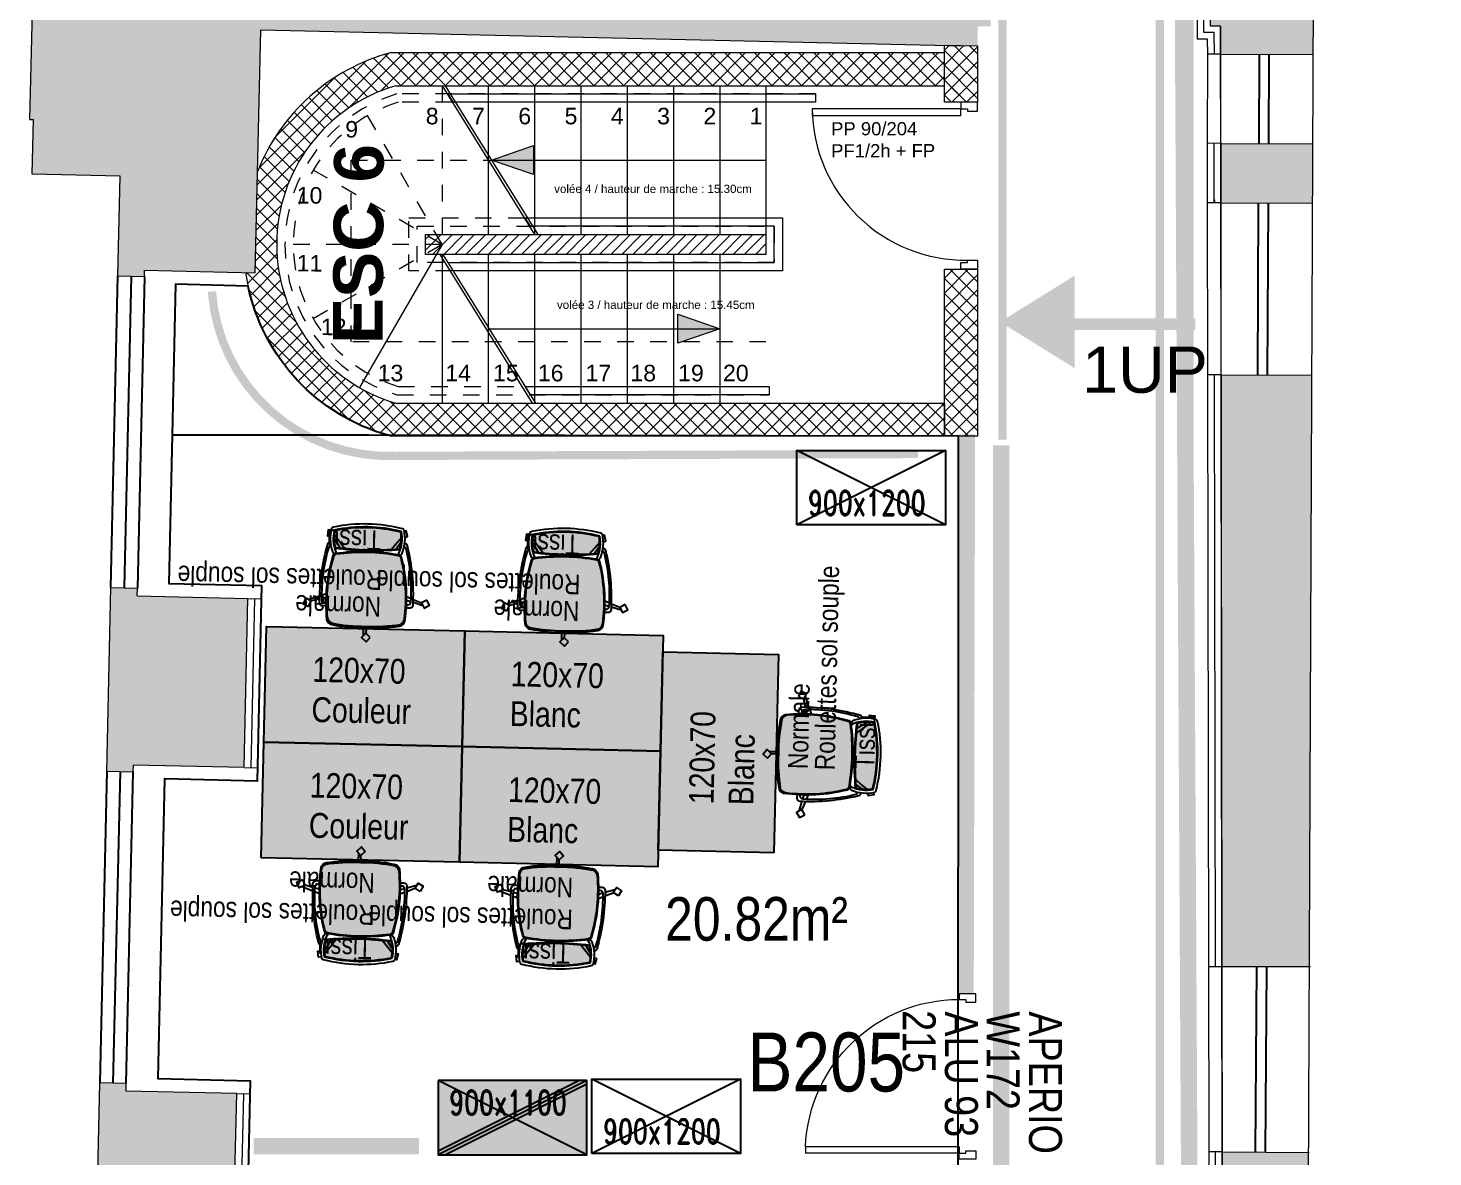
# Model space of a CAD drawing. Extents: x -29.7 to 23.3, y -8.6 to 57.6.
# Drawn here: x -16.27 to -7.77, y 36.36 to 43.18 of the extents above; entities that cross this region are included whole.
import ezdxf
from ezdxf.enums import TextEntityAlignment as Align

# ---------------------------------------------------------------- set-up
doc = ezdxf.new("R2010")
doc.units = 0
doc.header["$LTSCALE"] = 0.001
for name, pattern in [('92CRH-CVH 01 Structure_Diff$0$CACHE', [0.375, 0.25, -0.125]), ('AXES2', [28.575, 19.05, -3.175, 3.175, -3.175]), ('CACHE', [0.375, 0.25, -0.125]), ('CACHE2', [4.7625, 3.175, -1.5875]), ('CONTINU', [0]), ('HIDDEN', [9.525, 6.35, -3.175])]:
    doc.linetypes.add(name, pattern=pattern)
doc.layers.get('0').update_dxf_attribs({"lineweight": 5})
for name, color, linetype in [('00-SECURITE UP', 12, 'Continuous'), ('01-FAC_CHASSIS EXI', 4, 'Continuous'), ('01-STR_MACONNERIE_HACH', 252, 'Continuous'), ('A-Etiq_Mob', 7, 'Continuous'), ('A-Etiquettes', 7, 'Continuous'), ('A-legende', 7, 'Continuous'), ('A-mobilier', 252, 'Continuous'), ('A-MobilierAQ', 7, 'Continuous'), ('A-num pièce', 1, 'Continuous')]:
    doc.layers.add(name, color=color, linetype=linetype)
for name, color, linetype, lineweight in [('02-CL HACH PLATRE', 6, 'Continuous', 5), ('02-CLOISON_HACH MACONNERIE', 6, 'Continuous', 5), ('02-ISOLATION', 6, 'ISOLATION', 5), ('A-portes', 7, 'Continuous', 9)]:
    doc.layers.add(name, color=color, linetype=linetype, lineweight=lineweight)
for name, color, linetype, true_color in [('A-cote', 7, 'Continuous', 0x425746), ('A-MOQUETTE', 7, 'Continuous', 0xe5ecff), ('A-signalétique', 7, 'Continuous', 0x666666), ('A-vitré', 7, 'Continuous', 0x61becc), ('couleur siege', 1, 'Continuous', 0xff0000)]:
    doc.layers.add(name, color=color, linetype=linetype, true_color=true_color)
doc.layers.add('A-projet', color=7, linetype='Continuous', lineweight=5, true_color=0x5b6280)
doc.styles.add('ARIAL', font='arial.ttf')
doc.styles.add('COTE 100', font='arial.ttf', dxfattribs={"height": 0.15})
doc.styles.add('ROMAND', font='romand__.ttf', dxfattribs={"width": 0.7})
doc.styles.get("Standard").update_dxf_attribs({"font": 'ARIALN.TTF'})
doc.linetypes.add('ISOLATION', pattern='A,0.00254,-2.54,[134,ltypeshp.shx,S=2.54,R=0,X=-2.54,Y=0],-5.08,[134,ltypeshp.shx,S=2.54,R=180,X=2.54,Y=0],-2.54', length=10.16254)
pattern_1 = [(45, (11.638694, 59.212855), (-0.04490128, 0.04490128), []), (135, (11.638694, 59.212855), (-0.04490128, -0.04490128), [])]

# ---------------------------------------------------------------- blocks, each defined once
blk = doc.blocks.new('chaise')
at = {"layer": 'A-mobilier', "ltscale": 0.1, "true_color": 0xc7c8ca}
h = blk.add_hatch(color=9, dxfattribs=at)
h.dxf.hatch_style = 1
h.paths.add_polyline_path([(0.2715, 0.4556, 0.30076), (0.2358, 0.4895, 0.043342), (0.0082, 0.5092, 0.043342), (-0.2194, 0.4895, 0.300759), (-0.2552, 0.4556, 0.09791), (-0.2229, 0.027, 0.292085), (-0.2069, 0.0126, 0.040929), (0.0082, -0.005, 0.040929), (0.2232, 0.0126, 0.292085), (0.2392, 0.027, 0.09791)])
h.paths.add_polyline_path([(0.159, -0.0239, 0.015765), (0.0082, -0.0177, 0.016739), (-0.152, -0.0246), (-0.1896, -0.0691), (-0.2181, -0.1033, 0.040824), (-0.2135, -0.1418, 0.054873), (0.0082, -0.1666, 0.054873), (0.2298, -0.1418, 0.02252), (0.2331, -0.1206), (0.2189, -0.1014)])
h.paths.add_polyline_path([(0.1912, -0.0264, 0.003373), (0.159, -0.0239), (0.2189, -0.1014), (0.2331, -0.1206, 0.02535), (0.2346, -0.0966)])
h.paths.add_polyline_path([(0.2255, -0.0296, 0.0036), (0.1912, -0.0264), (0.2346, -0.0966, 0.0714)])
h.paths.add_polyline_path([(-0.152, -0.0246, 0.003505), (-0.1854, -0.0274), (-0.196, -0.0428), (-0.2174, -0.0745, 0.030269), (-0.2181, -0.1033), (-0.1896, -0.0691)])
h.paths.add_polyline_path([(-0.1854, -0.0274, 0.002494), (-0.2092, -0.0296, 0.048116), (-0.2174, -0.0745), (-0.196, -0.0428)], flags=17)
at = {"layer": 'A-mobilier'}
for p, q in [((0.004, 0.5092), (0.0064, 0.5428)), ((0.0216, 0.5582), (0.0229, 0.5092)), ((-0.3737, 0.3493), (-0.3075, 0.3301)), ((-0.3078, 0.3082), (-0.3629, 0.3302)), ((-0.2919, 0.3255), (-0.2834, 0.3231)), ((-0.2624, 0.3653), (-0.2871, 0.3653)), ((-0.2629, 0.3453), (-0.2718, 0.3453)), ((0.2787, 0.3653), (0.3035, 0.3653)), ((0.3093, 0.2929), (0.2787, 0.2819)), ((0.2793, 0.3453), (0.2882, 0.3453)), ((0.2794, 0.3097), (0.3086, 0.3167)), ((0.324, 0.3205), (0.3784, 0.3337)), ((0.3978, 0.3247), (0.3241, 0.2982)), ((-0.2416, -0.0656), (-0.2409, -0.0656)), ((-0.1896, -0.0691), (-0.2193, -0.1048)), ((-0.2174, -0.0745), (-0.196, -0.0428)), ((0.258, -0.0656), (0.2572, -0.0656)), ((0.2331, -0.1206), (0.2189, -0.1014))]:
    blk.add_line(p, q, dxfattribs=at)
at = {"layer": 'A-mobilier', "linetype": 'HIDDEN'}
for p, q in [((-0.2627, 0.2897), (-0.2927, 0.3021)), ((-0.2834, 0.3231), (-0.2632, 0.3171)), ((-0.196, -0.0428), (-0.1854, -0.0274)), ((-0.152, -0.0246), (-0.1896, -0.0691)), ((0.2189, -0.1014), (0.159, -0.0239)), ((0.1912, -0.0264), (0.2346, -0.0966))]:
    blk.add_line(p, q, dxfattribs=at)
at = {"layer": 'A-mobilier'}
for points in [[(-0.0236, 0.5701), (0.0064, 0.5428), (0.034, 0.572), (0.003, 0.5998)], [(-0.3982, 0.3102), (-0.3631, 0.331), (-0.3829, 0.3656), (-0.418, 0.3448)], [(0.3951, 0.3712), (0.3784, 0.3337), (0.4152, 0.3167), (0.4319, 0.3542)]]:
    blk.add_lwpolyline(points, close=True, dxfattribs=at)
for points in [[(-0.2428, -0.1092), (-0.2592, -0.1129), (-0.2503, -0.1525), (-0.2373, -0.1499)], [(0.2547, -0.145), (0.2745, -0.1474), (0.2795, -0.1069), (0.2594, -0.1049)]]:
    blk.add_lwpolyline(points, dxfattribs=at)
for centre, radius, start, end in [((-0.2117, 0.4455), 0.0447, 99.9272, 166.88346), ((-0.203, 0.4342), 0.0495, 115.9014, 169.32984), ((-0.0186, -0.6869), 1.1836, 88.70463, 100.02355), ((0.0082, -0.8109), 1.3202, 89.99999, 99.92701), ((0.0082, -0.8109), 1.3202, 80.07299, 90.00001), ((0.0349, -0.6869), 1.1836, 79.97645, 91.29537), ((0.2281, 0.4455), 0.0447, 13.11654, 80.0728), ((0.2193, 0.4342), 0.0495, 10.67016, 64.0986), ((0.8449, 0.323), 1.1081, 173.12775, 195.49585), ((0.8449, 0.323), 1.1031, 173.73867, 195.3268), ((-0.8286, 0.323), 1.1031, 344.6732, 6.26133), ((-0.8286, 0.323), 1.1081, 344.50415, 6.87225), ((1.0389, 0.3041), 1.3467, 178.21972, 195.28216), ((-0.2871, 0.3453), 0.02, 90, 178.21972), ((0.8419, 0.2723), 1.135, 177.27806, 195.5028), ((-0.2718, 0.3253), 0.02, 90, 177.27806), ((-0.8256, 0.2723), 1.135, 344.4972, 2.72194), ((-1.0226, 0.3041), 1.3467, 344.71784, 1.78028), ((0.2882, 0.3253), 0.02, 2.72194, 90), ((0.3035, 0.3453), 0.02, 1.78028, 90), ((-0.2071, -0.0076), 0.02, 80.75547, 159.0187), ((0.0196, -0.0945), 0.2428, 156.87025, 192.22581), ((-0.2036, 0.0323), 0.02, 195.49585, 260.6251), ((-0.1997, 0.0368), 0.02, 195.3268, 260.76651), ((0.0082, 1.3151), 1.3202, 260.6251, 270.00001), ((-0.1856, -0.0076), 0.02, 114.77846, 159.0187), ((0.0082, 1.3151), 1.3152, 260.76651, 270.00001), ((0.0082, 1.3151), 1.3152, 269.99999, 279.23349), ((0.0082, 1.3151), 1.3202, 269.99999, 279.3749), ((0.2019, -0.0076), 0.02, 20.9813, 65.22154), ((0.216, 0.0368), 0.02, 279.23349, 344.6732), ((-0.0032, -0.0945), 0.2428, 347.77419, 23.12975), ((0.2235, -0.0076), 0.02, 20.9813, 99.24453), ((0.22, 0.0323), 0.02, 279.3749, 344.50415), ((-0.2409, -0.0456), 0.02, 195.28216, 270), ((-0.2325, -0.0257), 0.02, 195.5028, 252.72935), ((0.0196, -0.0945), 0.2628, 159.0187, 193.9621), ((0.0196, -0.0945), 0.2378, 164.15559, 191.46034), ((0.0306, -2.412), 2.3994, 90.53628, 95.82876), ((0.0306, -2.412), 2.3944, 90.5374, 95.7482), ((-0.0143, -2.412), 2.3994, 84.17124, 89.46372), ((-0.0143, -2.412), 2.3944, 84.2518, 89.4626), ((-0.0032, -0.0945), 0.2378, 348.53966, 15.84441), ((-0.0032, -0.0945), 0.2628, 346.0379, 20.9813), ((0.2489, -0.0257), 0.02, 287.27065, 344.4972), ((0.2572, -0.0456), 0.02, 270, 344.71784), ((-0.2198, -0.1455), 0.02, 218.58905, 257.03355), ((0.01, 0.8526), 1.0442, 257.03355, 269.90038), ((0.01, 0.8526), 1.0242, 257.15462, 269.89843), ((0.01, 0.8526), 1.0192, 257.33463, 269.89793), ((0.0064, 0.8526), 1.0192, 270.10207, 282.66537), ((0.0064, 0.8526), 1.0242, 270.10157, 282.84538), ((0.0064, 0.8526), 1.0442, 270.09962, 282.96645), ((0.2362, -0.1455), 0.02, 282.96645, 321.41095)]:
    blk.add_arc(centre, radius, start, end, dxfattribs=at)
blk = doc.blocks.new('SiègeT1')
at = {"layer": 'couleur siege', "true_color": 0x8a6689}
for points in [[(-0.1936, 0.2235), (-0.0769, 0.2096), (0.0385, 0.2124), (0.1553, 0.2166), (0.1984, 0.2222), (0.2025, 0.2444), (0.2039, 0.282), (0.2012, 0.321), (0.1233, 0.3376), (0.0385, 0.3432), (-0.0227, 0.3446), (-0.0977, 0.3376), (-0.1492, 0.3307), (-0.1964, 0.3223), (-0.202, 0.3001), (-0.2006, 0.2653)], [(-0.2076, -0.2358), (-0.225, -0.2195), (-0.2335, -0.1968), (-0.2363, -0.14), (-0.2381, -0.076), (-0.2337, -0.0116), (-0.2278, 0.0448), (-0.218, 0.1023), (-0.2107, 0.1321), (-0.2013, 0.169), (-0.1966, 0.1769), (-0.184, 0.18), (-0.1205, 0.1883), (-0.0494, 0.1934), (0.0091, 0.1953), (0.0767, 0.1926), (0.1322, 0.1879), (0.1685, 0.1829), (0.1909, 0.1794), (0.1994, 0.1771), (0.2037, 0.1728), (0.2071, 0.1636), (0.2187, 0.1148), (0.2315, 0.0452), (0.2373, -0.0047), (0.2408, -0.0627), (0.2412, -0.1049), (0.2396, -0.159), (0.2364, -0.1973), (0.2345, -0.2097), (0.2289, -0.2196), (0.2221, -0.2289), (0.2135, -0.2344), (0.2067, -0.2363), (0.1752, -0.2419), (0.1139, -0.248), (0.0509, -0.2511), (-0.0505, -0.2518), (-0.1259, -0.2474), (-0.1911, -0.2375)]]:
    blk.add_hatch(color=8, dxfattribs=at).paths.add_polyline_path(points)
at = {"extrusion": (0, 0, -1), "xscale": 0.8999999999999986, "yscale": 0.8999999999999986, "zscale": -0.9, "rotation": 180}
blk.add_blockref('chaise', (0.0055, 0.195), dxfattribs=at)
at = {"layer": 'A-Etiq_Mob', "style": 'ROMAND', "width": 0.7}
for tag, p in [('FINITION', (-0.0791, 0.1775)), ('PIETEMENT', (-0.0914, -0.031)), ('ASSISE', (-0.0883, -0.2242)), ('COULEUR', (-0.1036, -0.4236))]:
    blk.add_attdef(tag, p, '', height=0.15, dxfattribs=at)
blk = doc.blocks.new('Poste127')
at = {"transparency": 33554582}
h = blk.add_hatch(color=256, dxfattribs=at)
h.dxf.hatch_style = 1
h.set_gradient(color1=(199, 200, 202), color2=(255, 246, 230), tint=1, name='CURVED')
h.paths.add_polyline_path([(0, 0.7), (0, 0), (1.2, 0), (1.2, 0.7)])
blk.add_lwpolyline([(0, 0.7), (0, 0), (1.2, 0), (1.2, 0.7)], close=True)
at = {"layer": 'A-Etiq_Mob'}
for tag, p in [('FINITION', (0.2839, 0.4213)), ('DIM', (0.2839, 0.1804))]:
    blk.add_attdef(tag, p, '', height=0.15, dxfattribs=at)
blk = doc.blocks.new('Poste127Couleur')
at = {"transparency": 33554582}
h = blk.add_hatch(color=256, dxfattribs=at)
h.dxf.hatch_style = 1
h.set_gradient(color1=(169, 83, 160), color2=(255, 246, 230), tint=1, name='CURVED')
h.paths.add_polyline_path([(0, 0.7029), (0, 0.0029), (1.2, 0.0029), (1.2, 0.7029)])
blk.add_lwpolyline([(0, 0.7), (0, 0), (1.2, 0), (1.2, 0.7)], close=True)
at = {"layer": 'A-Etiq_Mob'}
for tag, p in [('STRATIFIE', (0.2839, 0.4213)), ('DIM', (0.2839, 0.1804))]:
    blk.add_attdef(tag, p, '', height=0.15, dxfattribs=at)
blk = doc.blocks.new('Xref-R2-2018-11')
h = blk.add_hatch(color=256)
h.dxf.hatch_style = 1
h.paths.add_polyline_path([(-10.7366, 35.5158), (-10.4836, 35.6037), (-10.4836, 35.4278)])
h = blk.add_hatch(color=256)
h.dxf.hatch_style = 1
h.paths.add_polyline_path([(-9.3566, 34.4958), (-9.6097, 34.4078), (-9.6097, 34.5837)])
at = {"layer": '00-SECURITE UP'}
h = blk.add_hatch(color=256, dxfattribs=at)
h.dxf.hatch_style = 1
h.paths.add_polyline_path([(-7.2095, 34.817), (-7.2095, 34.537), (-7.2095, 34.257), (-7.6601, 34.537)])
at = {"layer": '01-STR_MACONNERIE_HACH'}
h = blk.add_hatch(color=256, dxfattribs=at)
h.dxf.hatch_style = 1
h.paths.add_polyline_path([(-4.8363, 16.1362), (-4.9363, 16.1359), (-4.9462, 15.8059), (-5.0161, 15.8057), (-5.0159, 15.7255), (-4.9319, 15.7259), (-4.9317, 15.6516), (-4.6691, 15.6523), (-4.6688, 15.5755), (-3.7055, 15.5847), (-3.7063, 15.6647), (-3.6126, 15.6656), (-3.6172, 16.1397)], flags=17)
h.paths.add_polyline_path([(-7.9249, 16.1937), (-9.3388, 16.2164), (-9.3116, 17.9162), (-7.8977, 17.8935)], flags=16)
h.paths.add_polyline_path([(-13.2482, 17.2726), (-13.2464, 17.3552), (-13.3263, 17.357), (-13.3286, 17.2587), (-13.3914, 17.2601), (-13.399, 16.927), (-13.5079, 16.93), (-13.5407, 15.475), (-12.3781, 15.4852), (-12.0987, 15.4925), (-12.1006, 15.595), (-11.7951, 15.5972), (-11.7955, 15.6515), (-11.7051, 15.6521), (-11.7057, 15.7321), (-11.7961, 15.7315), (-11.7999, 16.2732), (-12.6407, 16.2672), (-12.6184, 17.2584)])
h.paths.add_polyline_path([(-13.0837, 23.8771), (-13.0822, 23.9408), (-13.2422, 23.9444), (-13.2676, 22.8193), (-13.1076, 22.8157), (-13.1066, 22.8601), (-12.4368, 22.845), (-12.4138, 23.862)])
h.paths.add_polyline_path([(-13.016, 26.8788), (-13.0148, 26.9286), (-13.1748, 26.9322), (-13.2002, 25.8042), (-13.0403, 25.8006), (-13.0392, 25.8466), (-12.3694, 25.8315), (-12.3461, 26.8637)])
h.paths.add_polyline_path([(-12.9482, 29.884), (-12.9471, 29.9305), (-13.1071, 29.9341), (-13.1322, 28.82), (-12.9723, 28.8164), (-12.9713, 28.8583), (-12.3015, 28.8432), (-12.2783, 29.8689)])
h.paths.add_polyline_path([(-12.8806, 32.8798), (-12.8796, 32.9264), (-13.0395, 32.93), (-13.0646, 31.8192), (-12.9046, 31.8156), (-12.9037, 31.8566), (-12.2339, 31.8415), (-12.2108, 32.8647)])
h.paths.add_polyline_path([(-13.1757, 42.1486), (-13.1742, 42.2141), (-13.2342, 42.2154), (-13.2359, 42.1394), (-13.3233, 42.1414), (-13.3318, 41.7646), (-13.2931, 41.7637), (-13.2999, 41.4604), (-13.3792, 41.4622), (-13.3847, 41.2176), (-13.4102, 41.2182), (-13.432, 40.2525), (-13.4065, 40.252), (-13.412, 40.0099), (-13.3327, 40.0081), (-13.3396, 39.6996), (-13.3783, 39.7005), (-13.3867, 39.3303), (-13.2993, 39.3284), (-13.3014, 39.2386), (-13.2414, 39.2373), (-13.24, 39.2993), (-12.971, 39.2932), (-12.9067, 42.1425)])
h.paths.add_polyline_path([(-13.1347, 46.6268), (-13.1367, 46.5375), (-13.2241, 46.5395), (-13.2326, 46.1627), (-13.1939, 46.1618), (-13.2006, 45.8651), (-13.2799, 45.8669), (-13.2853, 45.6271), (-13.3107, 45.6276), (-13.3327, 44.6525), (-13.3073, 44.652), (-13.3129, 44.4021), (-13.2336, 44.4003), (-13.2405, 44.0948), (-13.2792, 44.0957), (-13.2875, 43.7255), (-13.2002, 43.7235), (-13.2024, 43.6246), (-13.1425, 43.6232), (-13.141, 43.6882), (-12.8996, 43.6827), (-12.8349, 46.5519), (-13.0763, 46.5574), (-13.0747, 46.6254)])
h.paths.add_polyline_path([(-6.3235, 34.2169), (-6.3179, 30.636), (-5.7888, 30.6368), (-5.7741, 34.2147)])
h.paths.add_polyline_path([(-6.3257, 35.6169), (-6.3251, 35.2569), (-5.7699, 35.2547), (-5.7684, 35.6147)])
edge = h.paths.add_edge_path()
edge.add_line((-7.8766, 36.2078), (-7.7966, 36.2078))
edge.add_line((-7.7966, 36.2078), (-7.7963, 36.3246))
edge.add_line((-7.7963, 36.3246), (-7.7163, 36.3248))
edge.add_line((-7.7163, 36.3248), (-7.7283, 36.8738))
edge.add_line((-7.7283, 36.8738), (-13.0219, 37.0365))
edge.add_line((-13.0219, 37.0365), (-13.0057, 37.7536))
edge.add_line((-13.0057, 37.7536), (-13.2747, 37.7596))
edge.add_line((-13.2747, 37.7596), (-13.273, 37.8352))
edge.add_line((-13.273, 37.8352), (-13.333, 37.8366))
edge.add_line((-13.333, 37.8366), (-13.3351, 37.7414))
edge.add_line((-13.3351, 37.7414), (-13.4225, 37.7434))
edge.add_line((-13.4225, 37.7434), (-13.431, 37.3661))
edge.add_line((-13.431, 37.3661), (-13.3923, 37.3652))
edge.add_line((-13.3923, 37.3652), (-13.3992, 37.0577))
edge.add_line((-13.3992, 37.0577), (-13.4785, 37.0594))
edge.add_line((-13.4785, 37.0594), (-13.4841, 36.8129))
edge.add_line((-13.4841, 36.8129), (-13.506, 36.8134))
edge.add_line((-13.506, 36.8134), (-13.5297, 35.7616))
edge.add_line((-13.5297, 35.7616), (-13.5078, 35.7611))
edge.add_line((-13.5078, 35.7611), (-13.5152, 35.4315))
edge.add_line((-13.5152, 35.4315), (-12.9834, 35.4195))
edge.add_line((-12.9834, 35.4195), (-12.997, 34.8163))
edge.add_line((-12.997, 34.8163), (-12.837, 34.8127))
edge.add_line((-12.837, 34.8127), (-12.8362, 34.8493))
edge.add_line((-12.8362, 34.8493), (-12.1664, 34.8342))
edge.add_line((-12.1664, 34.8342), (-12.1332, 36.3038))
edge.add_line((-12.1332, 36.3038), (-7.8766, 36.2078))
h.paths.add_polyline_path([(-8.1556, 18.2823), (-8.7208, 18.295), (-9.3638, 18.3095), (-9.3668, 18.1789), (-9.6581, 18.1823), (-9.7008, 16.2882), (-10.3204, 16.2838), (-10.3165, 15.7421), (-10.3949, 15.7415), (-10.3943, 15.6615), (-10.3159, 15.6621), (-10.3155, 15.6077), (-9.9822, 15.6101), (-9.9726, 15.5062), (-6.7867, 15.5342), (-6.7871, 15.6462), (-6.4325, 15.6472), (-6.4327, 15.7216), (-6.3239, 15.7219), (-6.3241, 15.8019), (-6.3862, 15.8033), (-6.3875, 16.2452), (-7.6275, 16.2416), (-7.6204, 16.6863), (-7.917, 16.691), (-7.9037, 17.5162), (-7.6071, 17.5114), (-7.5949, 18.2713), (-7.8534, 18.2755)])
h.paths.add_polyline_path([(-9.6944, 50.2634), (-6.3821, 50.2825), (-6.3821, 49.8725), (-6.3725, 48.1925), (-6.4118, 48.0823), (-6.3997, 45.9823), (-6.3956, 45.9823), (-6.3949, 45.8823), (-6.3891, 45.8823), (-6.3708, 42.7024), (-6.3703, 42.7024), (-6.3696, 42.6024), (-6.3703, 42.6024), (-6.3251, 36.8307), (-6.3896, 36.8327), (-6.3868, 36.3268), (-6.3268, 36.3269), (-6.3265, 36.1569), (-5.7662, 36.1546), (-5.7633, 36.865), (-5.7886, 36.8655), (-5.8621, 50.7197), (-13.1704, 50.6776), (-13.2395, 47.6321), (-13.1995, 47.6306), (-13.2061, 47.3381), (-13.1187, 47.3361), (-13.1214, 47.2163), (-13.0614, 47.215), (-13.06, 47.2768), (-12.8186, 47.2718), (-12.7609, 47.9057), (-12.7739, 50.1556), (-10.9139, 50.1664), (-10.9145, 50.2634)])
edge = h.paths.add_edge_path()
edge.add_line((-5.735, 19.5587), (-6.3004, 19.5578))
edge.add_line((-6.3004, 19.5578), (-6.3001, 19.317))
edge.add_line((-6.3001, 19.317), (-6.3002, 19.317))
edge.add_line((-6.3002, 19.317), (-6.3, 19.197))
edge.add_line((-6.3, 19.197), (-6.2999, 19.197))
edge.add_line((-6.2999, 19.197), (-6.2991, 18.712))
edge.add_line((-6.2991, 18.712), (0.0215, 18.7303))
edge.add_line((0.0215, 18.7303), (0.4515, 18.7316))
edge.add_line((0.4515, 18.7316), (0.4487, 18.425))
edge.add_line((0.4487, 18.425), (0.4326, 16.6851))
edge.add_line((0.4326, 16.6851), (0.4277, 16.1496))
edge.add_line((0.4277, 16.1496), (-0.0023, 16.1497))
edge.add_line((-0.0023, 16.1497), (-0.2072, 16.1496))
edge.add_line((-0.2072, 16.1496), (-0.2038, 15.7924))
edge.add_line((-0.2038, 15.7924), (-1.0234, 15.7846))
edge.add_line((-1.0234, 15.7846), (-1.0231, 15.6904))
edge.add_line((-1.0231, 15.6904), (-1.1501, 15.6892))
edge.add_line((-1.1501, 15.6892), (-1.1493, 15.6092))
edge.add_line((-1.1493, 15.6092), (-1.1023, 15.6097))
edge.add_line((-1.1023, 15.6097), (-1.1021, 15.5676))
edge.add_line((-1.1021, 15.5676), (-0.9148, 15.565))
edge.add_line((-0.9148, 15.565), (-0.9332, 14.2458))
edge.add_line((-0.9332, 14.2458), (0.2856, 14.1815))
edge.add_line((0.2856, 14.1815), (0.5987, 14.6647))
edge.add_line((0.5987, 14.6647), (0.8714, 14.6528))
edge.add_line((0.8714, 14.6528), (1.1057, 14.6698))
edge.add_arc((1.2745, 16.7823), 2.1193, 265.43029, 301.27092)
edge.add_arc((40.798, -48.2968), 74.0214, 121.070384, 121.270916, ccw=False)
edge.add_line((2.5963, 15.105), (3.1685, 15.5334))
edge.add_line((3.1685, 15.5334), (0.2855, 19.3723))
edge.add_line((0.2855, 19.3723), (-0.7597, 19.3933))
edge.add_line((-0.7597, 19.3933), (-0.747, 22.1412))
edge.add_line((-0.747, 22.1412), (-5.8429, 22.1646))
edge.add_line((-5.8429, 22.1646), (-5.7972, 28.5606))
edge.add_line((-5.7972, 28.5606), (-5.7934, 29.5132))
edge.add_line((-5.7934, 29.5132), (-6.3161, 29.5169))
edge.add_line((-6.3161, 29.5169), (-6.302, 20.5478))
edge.add_line((-6.302, 20.5478), (-5.7305, 20.5487))
edge.add_line((-5.7305, 20.5487), (-5.7272, 21.2645))
edge.add_line((-5.7272, 21.2645), (-5.527, 21.2636))
edge.add_line((-5.527, 21.2636), (-5.5256, 21.5889))
edge.add_line((-5.5256, 21.5889), (-1.3239, 21.5696))
edge.add_line((-1.3239, 21.5696), (-1.3337, 19.4285))
edge.add_line((-1.3337, 19.4285), (-4.7156, 19.444))
edge.add_line((-4.7156, 19.444), (-4.7149, 19.584))
edge.add_line((-4.7149, 19.584), (-5.1149, 19.5859))
edge.add_line((-5.1149, 19.5859), (-5.1156, 19.4459))
edge.add_line((-5.1156, 19.4459), (-5.7355, 19.4487))
edge.add_line((-5.7355, 19.4487), (-5.735, 19.5587))
at = {"layer": '02-CL HACH PLATRE', "lineweight": 13, "transparency": 33554687}
h = blk.add_hatch(dxfattribs=at)
h.set_pattern_fill('ANSI31', color=256, scale=0.015)
h.paths.add_polyline_path([(-11.1366, 35.0658), (-9.0766, 35.0658), (-9.0766, 34.9458), (-11.1366, 34.9458)])
at = {"layer": '02-CLOISON_HACH MACONNERIE', "transparency": 33554687}
h = blk.add_hatch(dxfattribs=at)
h.set_pattern_fill('ANSI37', color=256, scale=0.02)
h.set_pattern_definition(pattern_1)
h.paths.add_polyline_path([(-7.9972, 36.2105), (-7.7972, 36.2077), (-7.7972, 35.8658), (-7.9972, 35.8658)])
h = blk.add_hatch(dxfattribs=at)
h.set_pattern_fill('ANSI37', color=256, scale=0.02)
h.paths.add_polyline_path([(-10.7671, 36.1658), (-11.3439, 36.1658, 0.238177), (-12.1525, 35.4471), (-12.1664, 34.8342), (-12.2245, 34.8355, 0.294826), (-11.3701, 33.853), (-10.7966, 33.8517), (-10.7941, 34.0458), (-11.3166, 34.0458, -0.75), (-11.3166, 35.9658), (-10.7696, 35.9658)])
h.paths.add_polyline_path([(-7.9972, 36.1658), (-10.7671, 36.1658), (-10.7696, 35.9658), (-7.9972, 35.9658)])
h.paths.add_polyline_path([(-7.9972, 34.0458), (-9.3566, 34.0458), (-10.7941, 34.0458), (-10.7966, 33.8517), (-8.3583, 33.8458), (-7.9972, 33.8458)])
h = blk.add_hatch(dxfattribs=at)
h.set_pattern_fill('ANSI37', color=256, scale=0.02)
h.set_pattern_definition(pattern_1)
h.paths.add_polyline_path([(-7.9972, 35.9658), (-7.7972, 35.9658), (-7.7972, 35.8658), (-7.9972, 35.8658)])
h = blk.add_hatch(dxfattribs=at)
h.set_pattern_fill('ANSI37', color=256, scale=0.02)
h.set_pattern_definition([(45, (11.638694, 58.102855), (-0.04490128, 0.04490128), []), (135, (11.638694, 58.102855), (-0.04490128, -0.04490128), [])])
h.paths.add_polyline_path([(-7.9972, 34.8558), (-7.7972, 34.8558), (-7.7972, 33.8458), (-7.9972, 33.8458)])
for p, q in [((-13.5297, 35.7616), (-13.506, 36.8134)), ((-5.7972, 28.5606), (-5.7633, 36.865)), ((-12.1664, 34.8342), (-12.1332, 36.3038)), ((-12.1664, 34.8342), (-12.1332, 36.3038)), ((-12.1332, 36.3038), (-7.8766, 36.2078)), ((-12.1332, 36.3038), (-7.8766, 36.2078)), ((-6.3268, 36.3269), (-6.302, 20.5478)), ((-13.5152, 35.4315), (-13.5078, 35.7611)), ((-12.9834, 35.4195), (-13.5152, 35.4315)), ((-12.997, 34.8163), (-12.9834, 35.4195)), ((-12.837, 34.8127), (-12.8362, 34.8493)), ((-13.0646, 31.8192), (-13.0395, 32.93)), ((-12.8806, 32.8798), (-12.8796, 32.9264)), ((-12.2339, 31.8415), (-12.2108, 32.8647)), ((-12.9046, 31.8156), (-12.9037, 31.8566)), ((-13.1322, 28.82), (-13.1071, 29.9341)), ((-12.9482, 29.884), (-12.9471, 29.9305)), ((-12.3015, 28.8432), (-12.2783, 29.8689))]:
    blk.add_line(p, q)
at = {"linetype": 'Continuous'}
for points in [[(-7.9972, 36.2105), (-7.7972, 36.2077), (-7.7972, 35.8658), (-7.9972, 35.8658)], [(-7.9972, 36.2105), (-7.7972, 36.2077), (-7.7972, 35.8658), (-7.9972, 35.8658)], [(-11.1366, 35.0658), (-9.0766, 35.0658), (-9.0766, 34.9458), (-11.1366, 34.9458)], [(-7.9972, 34.8558), (-7.7972, 34.8558), (-7.7972, 33.8458), (-7.9972, 33.8458)]]:
    blk.add_lwpolyline(points, close=True, dxfattribs=at)
for points in [[(-11.3439, 36.1658), (-7.9972, 36.1658)], [(-11.3166, 35.9658), (-7.9972, 35.9658)], [(-11.3166, 34.0458), (-7.9972, 34.0458), (-7.9972, 33.8458), (-11.3439, 33.8458)]]:
    blk.add_lwpolyline(points, dxfattribs=at)
for points in [[(-6.3265, 36.1569), (-5.7662, 36.1546)], [(-11.0366, 35.9658), (-10.4766, 35.0658)], [(-11.0166, 35.9658), (-10.4566, 35.0658)], [(-10.7566, 35.9658), (-10.7566, 35.0658)], [(-10.4766, 35.9658), (-10.4766, 35.0658)], [(-10.1966, 35.9658), (-10.1966, 35.0658)], [(-9.9166, 35.9658), (-9.9166, 35.0658)], [(-9.6366, 35.9658), (-9.6366, 35.0658)], [(-9.3566, 35.9658), (-9.3566, 35.0658)], [(-9.0766, 35.9658), (-9.0766, 35.0658)], [(-10.9995, 35.9158), (-8.7766, 35.9158), (-8.7766, 35.8658), (-10.9684, 35.8658), (-10.9995, 35.9158)], [(-8.7766, 35.9158), (-8.7766, 35.8658)], [(-13.5297, 35.7616), (-13.5078, 35.7611)], [(-6.3257, 35.6169), (-5.7684, 35.6147)], [(-10.7366, 35.5158), (-10.4836, 35.6037), (-10.4836, 35.4278), (-10.7366, 35.5158)], [(-10.7366, 35.5158), (-9.0766, 35.5158)], [(-6.3251, 35.2569), (-5.7699, 35.2547)], [(-10.9995, 34.8958), (-9.0266, 34.8958), (-9.0266, 35.1158)], [(-8.9766, 35.1658), (-8.9766, 34.8458), (-10.9684, 34.8458)], [(-10.5329, 35.1658), (-8.9766, 35.1658), (-8.9766, 35.1158)], [(-9.0266, 35.1158), (-10.5018, 35.1158), (-10.5329, 35.1658)], [(-10.5329, 35.1658), (-8.9766, 35.1658), (-8.9766, 35.1158)], [(-9.0266, 35.1158), (-10.5018, 35.1158), (-10.5329, 35.1658)], [(-11.0366, 35.0058), (-11.5366, 34.1398)], [(-11.0506, 34.9458), (-10.4906, 34.0458)], [(-11.0366, 34.9458), (-11.0366, 34.0458)], [(-11.0306, 34.9458), (-10.4706, 34.0458)], [(-10.7566, 34.9458), (-10.7566, 34.0458)], [(-10.4766, 34.9458), (-10.4766, 34.0458)], [(-10.1966, 34.9458), (-10.1966, 34.0458)], [(-9.9166, 34.9458), (-9.9166, 34.0458)], [(-9.6366, 34.9458), (-9.6366, 34.0458)], [(-9.3566, 34.9458), (-9.3566, 34.0458)], [(-12.8362, 34.8493), (-12.1664, 34.8342)], [(-12.997, 34.8163), (-12.837, 34.8127)], [(-9.3566, 34.4958), (-9.6097, 34.4078), (-9.6097, 34.5837), (-9.3566, 34.4958)], [(-10.7506, 34.4958), (-9.3566, 34.4958)], [(-6.3235, 34.2169), (-5.7741, 34.2147)], [(-10.5329, 34.1458), (-9.0566, 34.1458), (-9.0566, 34.0958), (-10.5018, 34.0958), (-10.5329, 34.1458)], [(-9.0566, 34.1458), (-9.0566, 34.0958)], [(-13.0395, 32.93), (-12.8796, 32.9264)], [(-12.8806, 32.8798), (-12.2108, 32.8647)], [(-13.0646, 31.8192), (-12.9046, 31.8156)], [(-12.2339, 31.8415), (-12.9037, 31.8566)], [(-5.7824, 30.6368), (-6.3179, 30.636)], [(-12.9471, 29.9305), (-13.1071, 29.9341)], [(-12.2783, 29.8689), (-12.9482, 29.884)], [(-6.3161, 29.5169), (-5.7904, 29.5132)]]:
    blk.add_lwpolyline(points)
at = {"linetype": '92CRH-CVH 01 Structure_Diff$0$CACHE', "ltscale": 0.5}
for points in [[(-11.0366, 35.9658), (-11.0366, 35.0658)], [(-11.0366, 35.0058), (-11.5366, 35.8718)], [(-8.7766, 35.9158), (-11.3094, 35.9158)], [(-8.7766, 35.8658), (-11.302, 35.8658)], [(-11.0366, 35.0058), (-11.9027, 35.5058)], [(-9.0766, 34.4158), (-11.5866, 34.4158), (-11.5866, 35.5158), (-9.0766, 35.5158)], [(-11.0366, 35.0058), (-12.0366, 35.0058)], [(-11.0366, 35.0058), (-11.9027, 34.5058)], [(-11.3094, 34.0958), (-9.0566, 34.0958)], [(-11.302, 34.1458), (-9.0566, 34.1458)]]:
    blk.add_lwpolyline(points, dxfattribs=at)
at = {"linetype": 'CONTINU'}
for points in [[(-7.8972, 35.7858), (-7.8972, 35.8258), (-8.7972, 35.8258), (-8.7972, 35.7858)], [(-7.7972, 35.8108), (-7.7972, 35.8658), (-7.8972, 35.8658), (-7.8972, 35.8258), (-7.8572, 35.8258), (-7.8572, 35.8108), (-7.7972, 35.8108)], [(-7.7972, 34.9108), (-7.7972, 34.8558), (-7.8972, 34.8558), (-7.8972, 34.8958), (-7.8572, 34.8958), (-7.8572, 34.9108), (-7.7972, 34.9108)]]:
    blk.add_lwpolyline(points, close=True, dxfattribs=at)
at = {"linetype": '92CRH-CVH 01 Structure_Diff$0$CACHE', "ltscale": 0.5}
for points in [[(-11.2366, 35.1658), (-8.9766, 35.1658), (-8.9766, 34.8458), (-11.2366, 34.8458)], [(-11.1866, 35.1158), (-9.0266, 35.1158), (-9.0266, 34.8958), (-11.1866, 34.8958)]]:
    blk.add_lwpolyline(points, close=True, dxfattribs=at)
at = {"linetype": 'Continuous'}
for radius, start, end in [(1.2, 104.83511, 158.42293), (1, 106.2602, 253.7398), (1.2, 188.15869, 255.16489)]:
    blk.add_arc((-11.0366, 35.0058), radius, start, end, dxfattribs=at)
at = {"linetype": '92CRH-CVH 01 Structure_Diff$0$CACHE', "ltscale": 0.5}
for radius, start, end in [(0.95, 106.68559, 253.31441), (0.9, 107.14621, 252.85379)]:
    blk.add_arc((-11.0366, 35.0058), radius, start, end, dxfattribs=at)
at = {"linetype": 'CONTINU'}
blk.add_arc((-7.8714, 35.8365), 0.9259, 180.66487, 270.8794, dxfattribs=at)
at = {"layer": '00-SECURITE UP', "const_width": 0.07}
blk.add_lwpolyline([(-6.4784, 34.5236), (-7.2522, 34.5236), (-7.2522, 34.5236), (-7.2522, 34.5236)], dxfattribs=at)
at = {"layer": '01-FAC_CHASSIS EXI', "linetype": 'Continuous'}
for p, q in [((-12.917, 34.8145), (-12.9595, 32.9282)), ((-12.9846, 31.8174), (-13.0271, 29.9323))]:
    blk.add_line(p, q, dxfattribs=at)
at = {"layer": '01-FAC_CHASSIS EXI'}
for points in [[(-6.0936, 36.156), (-6.0958, 35.616)], [(-6.0336, 36.1557), (-6.0358, 35.6158)], [(-6.1015, 34.216), (-6.0973, 35.256)], [(-6.0415, 34.2158), (-6.0373, 35.2558)], [(-13.0395, 32.93), (-12.997, 34.8163)], [(-12.837, 34.8127), (-12.8796, 32.9264)], [(-13.0646, 31.8192), (-13.1071, 29.9341)], [(-12.9471, 29.9305), (-12.9046, 31.8156)], [(-6.1091, 30.6363), (-6.1171, 29.5155)], [(-6.0491, 30.6364), (-6.0571, 29.5151)]]:
    blk.add_lwpolyline(points, dxfattribs=at)
at = {"layer": '02-ISOLATION', "linetype": 'Continuous'}
for points in [[(-6.382, 20.5477), (-6.3961, 29.5168), (-6.3978, 30.6358), (-6.4035, 34.2168), (-6.4051, 35.2568), (-6.4057, 35.617), (-6.4035, 36.1563), (-6.4053, 36.2468), (-6.4664, 36.2467), (-6.4701, 36.9152), (-6.4057, 36.9132), (-6.4893, 47.759)], [(-6.302, 20.5478), (-6.3161, 29.5169), (-6.3178, 30.636), (-6.3235, 34.2169), (-6.3251, 35.2569), (-6.3257, 35.6169), (-6.3265, 36.1569), (-6.3268, 36.3269), (-6.3868, 36.3268), (-6.3896, 36.8327), (-6.3251, 36.8307), (-6.41, 47.759)], [(-6.3265, 36.1569), (-6.4035, 36.1572)], [(-6.3257, 35.6169), (-6.4057, 35.6173)], [(-6.3251, 35.2569), (-6.4038, 35.2568)], [(-12.2072, 34.7533), (-12.648, 34.765), (-12.6889, 32.9555), (-12.129, 32.9429), (-12.1557, 31.7597), (-12.7155, 31.7723), (-12.7564, 29.9597), (-12.1966, 29.9471), (-12.2233, 28.7614), (-12.7832, 28.7741), (-12.8242, 26.9545), (-12.2643, 26.9419), (-12.2912, 25.7498), (-12.8511, 25.7624), (-12.8919, 23.9528), (-12.332, 23.9402), (-12.3586, 22.7632)], [(-6.3235, 34.2169), (-6.4023, 34.2168)], [(-12.2108, 32.8647), (-12.1308, 32.8629)], [(-12.2339, 31.8415), (-12.1539, 31.8397)], [(-6.3178, 30.636), (-6.3978, 30.6358)], [(-12.2783, 29.8689), (-12.1984, 29.8671)], [(-6.3161, 29.5169), (-6.3953, 29.5168)]]:
    blk.add_lwpolyline(points, dxfattribs=at)
at = {"layer": '02-ISOLATION', "linetype": 'ISOLATION', "ltscale": 0.004}
for points in [[(-6.3635, 36.1566), (-6.366, 36.2869), (-6.4266, 36.2868), (-6.4298, 36.8739), (-6.3654, 36.872), (-6.45, 47.7587)], [(-6.3639, 35.2761), (-6.3651, 35.2569), (-6.3657, 35.617), (-6.3657, 35.6171)], [(-6.3578, 30.6359), (-6.3635, 34.2169)], [(-12.1708, 32.8638), (-12.1939, 31.8406)], [(-12.2384, 29.868), (-12.2615, 28.8423)], [(-6.342, 20.5477), (-6.3561, 29.5169), (-6.3561, 29.5169)]]:
    blk.add_lwpolyline(points, dxfattribs=at)
at = {"linetype": 'Continuous', "style": 'ARIAL'}
for s, p in [('volée 4 / hauteur de marche : 15.30cm', (-10.3579, 35.3169)), ('volée 3 / hauteur de marche : 15.45cm', (-10.341, 34.6155))]:
    blk.add_text(s, height=0.05, dxfattribs=at).set_placement(p)
at = {"lineweight": 18, "char_height": 0.1, "width": 25.873028, "attachment_point": 1, "rotation": 359.55952, "line_spacing_factor": 0.8, "style": 'ARIAL'}
for s, insert in [('8', (-11.1346, 35.8325)), ('7', (-10.8546, 35.8325)), ('6', (-10.5746, 35.8325)), ('5', (-10.2946, 35.8325)), ('4', (-10.0146, 35.8325)), ('3', (-9.7346, 35.8325)), ('2', (-9.4546, 35.8325)), ('1', (-9.1746, 35.8325)), ('9', (-11.6216, 35.7525)), ('10', (-11.9152, 35.3534)), ('11', (-11.9152, 34.9428)), ('12', (-11.7692, 34.5572)), ('13', (-11.4255, 34.2785)), ('14', (-11.0163, 34.2785)), ('15', (-10.7277, 34.2785)), ('16', (-10.4563, 34.2785)), ('17', (-10.1677, 34.2785)), ('18', (-9.8963, 34.2785)), ('19', (-9.6077, 34.2785)), ('20', (-9.3363, 34.2785))]:
    blk.add_mtext(s, dxfattribs=dict(at, insert=insert))
at = {"insert": (-8.6824, 35.745), "char_height": 0.079868, "width": 1.469965, "attachment_point": 1, "rotation": 0.08739}
blk.add_mtext('{\\fArial|b0|i0|c0|p34;PP 90/204\\PPF1/2h + FP}', dxfattribs=at)
at = {"insert": (-11.6967, 34.4034), "char_height": 0.3, "width": 1.472401, "attachment_point": 1, "rotation": 89.63598, "style": 'COTE 100'}
blk.add_mtext('{\\fArial|b1|i0|c0|p34;ESC 6}', dxfattribs=at)
at = {"layer": '00-SECURITE UP', "insert": (-7.1637, 34.3881), "char_height": 0.28, "width": 18.11112, "attachment_point": 1, "line_spacing_factor": 0.8, "style": 'ARIAL'}
blk.add_mtext('1UP', dxfattribs=at)
blk = doc.blocks.new('armoire90')
blk.add_lwpolyline([(0, 0.45), (0, 0), (0.9, 0), (0.9, 0.45)], close=True)
for points in [[(0.9, 0), (0, 0.45)], [(0.9, 0.45), (0, 0)]]:
    blk.add_lwpolyline(points)
at = {"layer": 'A-Etiq_Mob', "style": 'ROMAND', "width": 0.7}
for tag, p in [('DIMENSION', (0.0684, 0.2418)), ('FINITION', (0.0684, 0.0013)), ('PORTES', (0.0684, -0.2391))]:
    blk.add_attdef(tag, p, '', height=0.15, dxfattribs=at)
blk = doc.blocks.new('armoire90Réhausse')
at = {"true_color": 0xfdedc9}
h = blk.add_hatch(color=254, dxfattribs=at)
h.dxf.hatch_style = 1
h.paths.add_polyline_path([(0, 0.45), (0, 0), (0.9, 0), (0.9, 0.45)])
blk.add_lwpolyline([(0, 0.45), (0, 0), (0.9, 0), (0.9, 0.45)], close=True)
for points in [[(0.9, 0), (0, 0.45)], [(0.9, 0.45), (0, 0)], [(0.8553, 0.45), (0, 0.0224)], [(0.9, 0.4276), (0.0447, 0)]]:
    blk.add_lwpolyline(points)
at = {"layer": 'A-Etiq_Mob', "style": 'ROMAND', "width": 0.7}
for tag, p in [('DIMENSION', (0.0684, 0.2418)), ('FINITION', (0.0684, 0.0013)), ('PORTES', (0.0684, -0.2391))]:
    blk.add_attdef(tag, p, '', height=0.15, dxfattribs=at)
blk = doc.blocks.new('P_93100')
for p, q in [((0.425, 0.93), (0.465, 0.93)), ((0.425, 0), (0.425, 0.93)), ((0.465, 0), (0.465, 0.93)), ((-0.5, -0.1), (-0.5, 0)), ((-0.5, 0), (-0.465, 0)), ((-0.465, 0), (-0.465, -0.04)), ((0.425, 0), (0.465, 0)), ((0.465, 0), (0.465, -0.04)), ((0.5, 0), (0.465, 0)), ((0.5, -0.1), (0.5, 0)), ((-0.465, -0.04), (-0.45, -0.04)), ((-0.45, -0.04), (-0.45, -0.1)), ((0.465, -0.04), (0.45, -0.04)), ((0.45, -0.04), (0.45, -0.1)), ((-0.45, -0.1), (-0.5, -0.1)), ((0.45, -0.1), (0.5, -0.1))]:
    blk.add_line(p, q)
blk.add_arc((0.465, 0), 0.9309, 92.46282, 180)

msp = doc.modelspace()

# ---------------------------------------------------------------- linework, layer by layer
at = {"layer": 'A-Etiquettes', "color": 82, "true_color": 0x4cdb0f, "const_width": 0.1}
msp.add_lwpolyline([(-14.9005, 36.4199), (-13.9005, 36.4199)], dxfattribs=at)
at = {"layer": 'A-legende', "color": 39, "linetype": 'CACHE2', "ltscale": 100, "true_color": 0x663d19, "const_width": 0.05}
msp.add_lwpolyline([(-9.4176, 27.451), (-9.4176, 54.4731)], dxfattribs=at)
at = {"layer": 'A-legende', "color": 151, "linetype": 'CACHE', "ltscale": 2000, "true_color": 0xa4b6e5, "const_width": 0.05}
msp.add_lwpolyline([(-9.2384, 27.4745), (-9.2384, 54.4966)], dxfattribs=at)
at = {"layer": 'A-legende', "linetype": 'CACHE', "ltscale": 2000, "const_width": 0.05}
msp.add_lwpolyline([(-10.3697, 43.723), (-10.3697, 40.6944)], dxfattribs=at)
at = {"layer": 'A-legende', "color": 205, "linetype": 'CACHE', "ltscale": 2000, "true_color": 0x8546b9, "const_width": 0.05}
msp.add_lwpolyline([(-15.1531, 41.5898, 0.403513), (-14.0439, 40.5955), (-10.8808, 40.6071)], format="xyb", dxfattribs=at)
at = {"layer": 'A-MOQUETTE', "ltscale": 0.01}
msp.add_lwpolyline([(-15.3929, 40.723), (-14.089, 40.7204, -0.277296), (-14.9341, 41.6223), (-15.3724, 41.6339)], format="xyb", close=True, dxfattribs=at)
msp.add_lwpolyline([(-10.6392, 30.2839), (-10.6359, 40.7147), (-15.3929, 40.723), (-15.4132, 39.8242), (-14.8533, 39.8116), (-14.88, 38.6284), (-15.4399, 38.6411), (-15.4808, 36.8284), (-14.9209, 36.8158), (-14.9477, 35.6302), (-15.5075, 35.6428), (-15.5486, 33.8232), (-14.9887, 33.8106), (-15.0156, 32.6185), (-15.5754, 32.6311), (-15.6163, 30.8216), (-15.0564, 30.8089), (-15.0829, 29.6319)], dxfattribs=at)
at = {"layer": 'A-signalétique', "color": 253, "linetype": 'AXES2', "ltscale": 50, "true_color": 0x999999, "const_width": 0.1}
msp.add_lwpolyline([(-9.3371, 54.4372), (-9.1933, 27.4915)], dxfattribs=at)
at = {"layer": 'A-signalétique', "color": 1, "linetype": 'CACHE', "ltscale": 2000, "true_color": 0xff0000, "const_width": 0.1}
msp.add_lwpolyline([(-12.1237, 28.4859), (-12.1237, 30.0589), (-10.3781, 30.0589), (-10.3783, 40.659)], dxfattribs=at)
at = {"layer": 'A-vitré', "const_width": 0.1}
msp.add_lwpolyline([(-10.5855, 40.7253), (-10.5938, 37.3425)], dxfattribs=at)

# ---------------------------------------------------------------- block references
at = {"layer": 'A-mobilier'}
ref = msp.add_blockref('SiègeT1', (-14.2152, 39.8161), dxfattribs=dict(at, xscale=-1, rotation=358.7079183589847))
ref.add_attrib('FINITION', 'Tissu', dxfattribs={"layer": 'A-Etiq_Mob', "height": 0.12, "rotation": 178.70792}).set_placement((-14.1278, 40.1803), align=Align.BOTTOM_LEFT)
ref.add_attrib('ASSISE', 'Normale', dxfattribs={"layer": 'A-Etiq_Mob', "height": 0.12, "rotation": 178.70792}).set_placement((-14.1277, 39.7785), align=Align.BOTTOM_LEFT)
ref.add_attrib('PIETEMENT', 'Roulettes sol souple', dxfattribs={"layer": 'A-Etiq_Mob', "height": 0.12, "rotation": 178.70792}).set_placement((-14.121, 39.9402), align=Align.BOTTOM_LEFT)
ref = msp.add_blockref('SiègeT1', (-13.0155, 39.7891), dxfattribs=dict(at, xscale=-1, rotation=358.7079183589847))
ref.add_attrib('FINITION', 'Tissu', dxfattribs={"layer": 'A-Etiq_Mob', "height": 0.12, "rotation": 178.70792}).set_placement((-12.9281, 40.1532), align=Align.BOTTOM_LEFT)
ref.add_attrib('ASSISE', 'Normale', dxfattribs={"layer": 'A-Etiq_Mob', "height": 0.12, "rotation": 178.70792}).set_placement((-12.928, 39.7514), align=Align.BOTTOM_LEFT)
ref.add_attrib('PIETEMENT', 'Roulettes sol souple', dxfattribs={"layer": 'A-Etiq_Mob', "height": 0.12, "rotation": 178.70792}).set_placement((-12.9213, 39.9132), align=Align.BOTTOM_LEFT)
ref = msp.add_blockref('SiègeT1', (-11.4739, 38.7864), dxfattribs=dict(at, xscale=-1, rotation=268.7079183589847))
ref.add_attrib('FINITION', 'Tissu', dxfattribs={"layer": 'A-Etiq_Mob', "height": 0.12, "rotation": 88.70792}).set_placement((-11.1097, 38.6991), align=Align.BOTTOM_LEFT)
ref.add_attrib('ASSISE', 'Normale', dxfattribs={"layer": 'A-Etiq_Mob', "height": 0.12, "rotation": 88.70792}).set_placement((-11.5115, 38.699), align=Align.BOTTOM_LEFT)
ref.add_attrib('PIETEMENT', 'Roulettes sol souple', dxfattribs={"layer": 'A-Etiq_Mob', "height": 0.12, "rotation": 88.70792}).set_placement((-11.3498, 38.6922), align=Align.BOTTOM_LEFT)
at = {"layer": 'A-mobilier', "ltscale": 0.1}
ref = msp.add_blockref('Poste127Couleur', (-14.8229, 39.564), dxfattribs=dict(at, xscale=-1, rotation=178.707918358984))
ref.add_attrib('STRATIFIE', 'Couleur', (-14.552, 38.9864), dxfattribs={"layer": 'A-Etiq_Mob', "ltscale": 0.1, "height": 0.15, "rotation": 358.70792})
ref.add_attrib('DIM', '120x70', (-14.5465, 39.2293), dxfattribs={"layer": 'A-Etiq_Mob', "ltscale": 0.1, "height": 0.15, "rotation": 358.70792})
ref = msp.add_blockref('Poste127', (-13.6232, 39.537), dxfattribs=dict(at, xscale=-1, rotation=178.7079183589847))
ref.add_attrib('STRATIFIE', 'Blanc', (-13.3522, 38.9619), dxfattribs={"layer": 'A-Etiq_Mob', "ltscale": 0.1, "height": 0.15, "rotation": 358.70792})
ref.add_attrib('DIM', '120x70', (-13.3468, 39.2022), dxfattribs={"layer": 'A-Etiq_Mob', "ltscale": 0.1, "height": 0.15, "rotation": 358.70792})
ref = msp.add_blockref('Poste127', (-12.4528, 38.2103), dxfattribs=dict(at, xscale=-1, rotation=268.7079183589847))
ref.add_attrib('STRATIFIE', 'Blanc', (-11.8777, 38.4812), dxfattribs={"layer": 'A-Etiq_Mob', "ltscale": 0.1, "height": 0.15, "rotation": 88.70792})
ref.add_attrib('DIM', '120x70', (-12.1181, 38.4867), dxfattribs={"layer": 'A-Etiq_Mob', "ltscale": 0.1, "height": 0.15, "rotation": 88.70792})
ref = msp.add_blockref('Poste127Couleur', (-14.8387, 38.8642), dxfattribs=dict(at, xscale=-1, rotation=178.707918358984))
ref.add_attrib('STRATIFIE', 'Couleur', (-14.5678, 38.2865), dxfattribs={"layer": 'A-Etiq_Mob', "ltscale": 0.1, "height": 0.15, "rotation": 358.70792})
ref.add_attrib('DIM', '120x70', (-14.5623, 38.5295), dxfattribs={"layer": 'A-Etiq_Mob', "ltscale": 0.1, "height": 0.15, "rotation": 358.70792})
ref = msp.add_blockref('Poste127', (-13.639, 38.8372), dxfattribs=dict(at, xscale=-1, rotation=178.7079183589847))
ref.add_attrib('STRATIFIE', 'Blanc', (-13.368, 38.262), dxfattribs={"layer": 'A-Etiq_Mob', "ltscale": 0.1, "height": 0.15, "rotation": 358.70792})
ref.add_attrib('DIM', '120x70', (-13.3626, 38.5024), dxfattribs={"layer": 'A-Etiq_Mob', "ltscale": 0.1, "height": 0.15, "rotation": 358.70792})
at = {"layer": 'A-mobilier'}
ref = msp.add_blockref('SiègeT1', (-14.2587, 37.8852), dxfattribs=dict(at, rotation=178.7079183589847))
ref.add_attrib('FINITION', 'Tissu', dxfattribs={"layer": 'A-Etiq_Mob', "height": 0.12, "rotation": 178.70792}).set_placement((-14.1836, 37.706), align=Align.BOTTOM_LEFT)
ref.add_attrib('ASSISE', 'Normale', dxfattribs={"layer": 'A-Etiq_Mob', "height": 0.12, "rotation": 178.70792}).set_placement((-14.1654, 38.1074), align=Align.BOTTOM_LEFT)
ref.add_attrib('PIETEMENT', 'Roulettes sol souple', dxfattribs={"layer": 'A-Etiq_Mob', "height": 0.12, "rotation": 178.70792}).set_placement((-14.1667, 37.9141), align=Align.BOTTOM_LEFT)
ref = msp.add_blockref('SiègeT1', (-13.0591, 37.8581), dxfattribs=dict(at, rotation=178.7079183589847))
ref.add_attrib('FINITION', 'Tissu', dxfattribs={"layer": 'A-Etiq_Mob', "height": 0.12, "rotation": 178.70792}).set_placement((-12.9839, 37.6789), align=Align.BOTTOM_LEFT)
ref.add_attrib('ASSISE', 'Normale', dxfattribs={"layer": 'A-Etiq_Mob', "height": 0.12, "rotation": 178.70792}).set_placement((-12.9657, 38.0803), align=Align.BOTTOM_LEFT)
ref.add_attrib('PIETEMENT', 'Roulettes sol souple', dxfattribs={"layer": 'A-Etiq_Mob', "height": 0.12, "rotation": 178.70792}).set_placement((-12.967, 37.8871), align=Align.BOTTOM_LEFT)
at = {"layer": 'A-MobilierAQ', "ltscale": 0.1}
ref = msp.add_blockref('armoire90', (-11.6147, 40.6277), dxfattribs=dict(at, xscale=-1, rotation=180))
ref.add_attrib('DIMENSION', '900x1200', (-11.5463, 40.2359), dxfattribs={"layer": 'A-Etiq_Mob', "ltscale": 0.1, "height": 0.15, "style": 'ROMAND', "width": 0.7})
msp.add_blockref('armoire90Réhausse', (-13.7851, 36.3669), dxfattribs=at).add_auto_attribs({'DIMENSION': '900x1100'})
ref = msp.add_blockref('armoire90', (-12.8543, 36.826), dxfattribs=dict(at, xscale=-1, rotation=180))
ref.add_attrib('DIMENSION', '900x1200', (-12.7859, 36.4343), dxfattribs={"layer": 'A-Etiq_Mob', "ltscale": 0.1, "height": 0.15, "style": 'ROMAND', "width": 0.7})
at = {"layer": 'A-portes', "ltscale": 0.01}
ref = msp.add_blockref('P_93100', (-10.6319, 36.842), dxfattribs=dict(at, xscale=-1, rotation=90))
ref.add_attrib('N°', '215', (-10.9738, 37.2426), dxfattribs={"layer": '0', "ltscale": 6, "height": 0.19924, "rotation": 270})
ref.add_attrib('NATURE/DIM', 'ALU 93', (-10.7181, 37.2355), dxfattribs={"layer": 'A-Etiquettes', "ltscale": 6, "height": 0.19924, "rotation": 270})
ref.add_attrib('FINITION', 'W172', (-10.4659, 37.2355), dxfattribs={"layer": 'A-Etiquettes', "ltscale": 6, "height": 0.19924, "rotation": 270})
ref.add_attrib('FERMETURE', 'APERIO', (-10.2096, 37.2355), dxfattribs={"layer": 'A-Etiquettes', "ltscale": 6, "height": 0.19924, "rotation": 270})
at = {"layer": 'A-projet'}
msp.add_blockref('Xref-R2-2018-11', (-2.7243, 6.8689), dxfattribs=at)

# ---------------------------------------------------------------- texts
at = {"layer": 'A-cote', "color": 30, "insert": (-12.4113, 37.9261), "char_height": 0.26331, "attachment_point": 1, "rotation": 0.07922}
msp.add_mtext_dynamic_manual_height_columns('20.82m²', width=1.219524, gutter_width=12.5, heights=[0], dxfattribs=at)
at = {"layer": 'A-num pièce', "ltscale": 0.1, "insert": (-11.913, 37.1075), "char_height": 0.3565, "attachment_point": 1}
msp.add_mtext_dynamic_manual_height_columns('B205', width=1.298453, gutter_width=12.5, heights=[0], dxfattribs=at)

doc.saveas('drawing.dxf')
